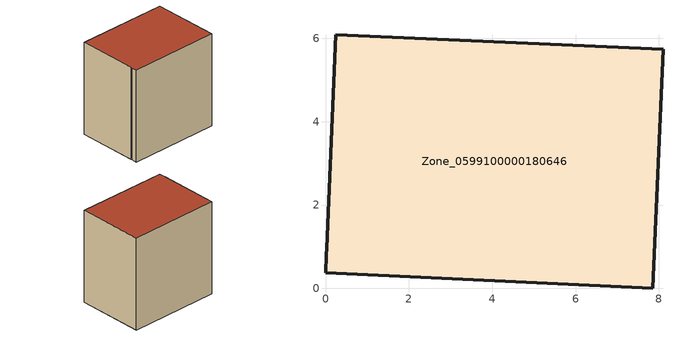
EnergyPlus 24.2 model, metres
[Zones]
Zone_0599100000180646
 floor ground (C_G): 0,0.37 0.02,0.81 0.03,0.97 0.25,6.09 8.1,5.74 7.85,0 z1.52
 wall outside (C_F): 0.25,6.09 0.03,0.97 0.02,0.81 0,0.37 7.85,0 8.1,5.74 0.25,6.09 z1.52:9.55
 roof outside (C_R): 0.02,0.81 0,0.37 7.85,0 8.1,5.74 0.25,6.09 0.03,0.97 z9.55
[BUILDING]
Pand.0599100000180646: North Axis=0; Terrain=City; Loads Convergence Tolerance Value=0.04; Temperature Convergence Tolerance Value=0.4; Solar Distribution=FullExterior; Maximum Number of Warmup Days=25; Minimum Number of Warmup Days=1
[Site:Location]
Rotterdam.The.Hague.AP_ZH_NLD Design_Conditions: Latitude=51.96; Longitude=4.45; Time Zone=1; Elevation=-4.5
[SITE:GROUNDTEMPERATURE:BUILDINGSURFACE]
18, 18, 18, 18, 18, 18, 18, 18, 18, 18, 18, 18
[MATERIAL] Thermal Absorptance=0.9; Solar Absorptance=0.7; Visible Absorptance=0.7
Name | Roughness | Thickness | Conductivity | Density | Specific Heat
G.TI.1946-1964 | MediumSmooth | 0.15 | 1 | 540 | 1210
F.TI.1946-1964 | Rough | 0.3 | 0.857143 | 1920 | 840
R.TI.1946-1964 | MediumRough | 0.2 | 0.277778 | 1500 | 1000
[CONSTRUCTION]
C_G: G.TI.1946-1964
C_F: F.TI.1946-1964
C_R: R.TI.1946-1964
[ZONE]
Zone_0599100000180646: Type=1; Multiplier=1; Ceiling Height=Autocalculate; Volume=Autocalculate; Floor Area=autocalculate; Part of Total Floor Area=Yes
[ZONEINFILTRATION:DESIGNFLOWRATE]
Infil_Zone_0599100000180646: Zone or ZoneList or Space or SpaceList=Zone_0599100000180646; Schedule=AlwaysOn; Design Flow Rate Calculation Method=Flow/Area; Flow Rate per Floor Area=0.003; Constant Term Coefficient=1; Temperature Term Coefficient=0; Velocity Term Coefficient=0; Velocity Squared Term Coefficient=0
[HVACTEMPLATE:ZONE:IDEALLOADSAIRSYSTEM]
Zone_0599100000180646: Maximum Heating Supply Air Temperature=50; Minimum Cooling Supply Air Temperature=13; Maximum Heating Supply Air Humidity Ratio=0.0156; Minimum Cooling Supply Air Humidity Ratio=0.0077; Heating Limit=NoLimit; Cooling Limit=NoLimit; Dehumidification Control Type=ConstantSensibleHeatRatio; Cooling Sensible Heat Ratio=0.7; Dehumidification Setpoint=60; Humidification Control Type=None; Humidification Setpoint=30; Outdoor Air Method=None; Outdoor Air Flow Rate per Person=0.00944; Outdoor Air Flow Rate per Zone Floor Area=0; Outdoor Air Flow Rate per Zone=0; Demand Controlled Ventilation Type=None; Outdoor Air Economizer Type=NoEconomizer; Heat Recovery Type=None; Sensible Heat Recovery Effectiveness=0.7; Latent Heat Recovery Effectiveness=0.65
[ZONECONTROL:THERMOSTAT]
ThermostatControl_Zone_0599100000180646: Zone or ZoneList=Zone_0599100000180646; Control Type Schedule=DualSetpointControlType; Control 1=Thermostat_Zone_0599100000180646; Temperature Difference Between Cutout And Setpoint=0
[THERMOSTATSETPOINT:DUALSETPOINT]
Thermostat_Zone_0599100000180646: Heating Setpoint Temperature Schedule=HeatingSetpoint_Zone_0599100000180646; Cooling Setpoint Temperature Schedule=CoolingSetpoint_Zone_0599100000180646
[SCHEDULE:COMPACT]
HeatingSetpoint_Zone_0599100000180646: Through: 12/31, For: AllDays, Until: 24:00, 21
CoolingSetpoint_Zone_0599100000180646: Through: 12/31, For: AllDays, Until: 24:00, 24
DualSetpointControlType: Through: 12/31, For: AllDays, Until: 24:00, 4
AlwaysOn: Through: 12/31, For: AllDays, Until: 24:00, 1
